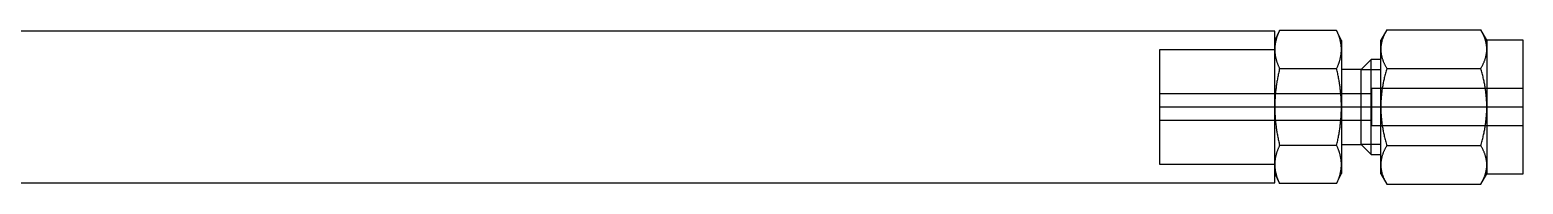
# Model space of a CAD drawing. Header units: inches. Extents: x 1.55 to 11.41, y 2.31 to 3.1.
# Drawn here: x 6.485 to 11.415, y 2.45 to 2.958 of the extents above; entities that cross this region are included whole.
import ezdxf

# ---------------------------------------------------------------- set-up
doc = ezdxf.new("R2010")
doc.units = ezdxf.units.IN
doc.header["$MEASUREMENT"] = 0
doc.linetypes.add('CENTER2', pattern=[28.575, 19.05, -3.175, 3.175, -3.175])
doc.linetypes.add('HIDDEN2', pattern=[4.7625, 3.175, -1.5875])
for name, color, linetype in [('TRDETAIL2', 7, 'Continuous'), ('TRDETAIL3', 7, 'Continuous'), ('TRMODEL1', 7, 'Continuous'), ('TRMODEL3', 7, 'Continuous')]:
    doc.layers.add(name, color=color, linetype=linetype)

# ---------------------------------------------------------------- blocks, each defined once
blk = doc.blocks.new('SS-200-1-2W')
at = {"layer": 'TRDETAIL2', "color": 6, "linetype": 'HIDDEN2'}
for p, q in [((-1.2, 0.0625), (-0.7, 0.0625)), ((-0.7, 0.0625), (-0.7, -0.0625)), ((-0.7, 0.045), (0, 0.045)), ((0, -0.045), (-0.7, -0.045)), ((-0.7, -0.0625), (-1.2, -0.0625))]:
    blk.add_line(p, q, dxfattribs=at)
at = {"layer": 'TRDETAIL3', "color": 4, "linetype": 'CENTER2'}
blk.add_line((-1.2, 0), (0, 0), dxfattribs=at)
at = {"layer": 'TRMODEL1', "color": 7, "linetype": 'Continuous'}
for p, q in [((-1.0604, 0.254), (-1.08, 0.22)), ((-1.0637, 0.2481), (-1.0647, 0.2461)), ((-1.0626, 0.25), (-1.0637, 0.2481)), ((-1.0615, 0.252), (-1.0626, 0.25)), ((-1.0604, 0.254), (-1.0615, 0.252)), ((-0.7496, 0.254), (-1.0604, 0.254)), ((-0.7485, 0.252), (-0.7496, 0.254)), ((-0.73, 0.22), (-0.7496, 0.254)), ((-0.7474, 0.25), (-0.7485, 0.252)), ((-0.7463, 0.2481), (-0.7474, 0.25)), ((-0.7453, 0.2461), (-0.7463, 0.2481)), ((-0.5842, 0.2526), (-0.6, 0.2188)), ((-0.5869, 0.2467), (-0.5877, 0.2447)), ((-0.586, 0.2486), (-0.5869, 0.2467)), ((-0.5851, 0.2506), (-0.586, 0.2486)), ((-0.5842, 0.2526), (-0.5851, 0.2506)), ((-0.5842, 0.2526), (-0.3958, 0.2526)), ((-0.3949, 0.2506), (-0.3958, 0.2526)), ((-0.38, 0.2188), (-0.3958, 0.2526)), ((-0.394, 0.2486), (-0.3949, 0.2506)), ((-0.3931, 0.2467), (-0.394, 0.2486)), ((-0.3923, 0.2447), (-0.3931, 0.2467)), ((-1.2, 0.22), (-1.2, -0.22)), ((-1.08, 0.22), (-1.2, 0.22)), ((-1.08, 0.1905), (-1.08, 0.22)), ((-1.0797, 0.1975), (-1.0799, 0.1958)), ((-1.0796, 0.1992), (-1.0797, 0.1975)), ((-1.0794, 0.201), (-1.0796, 0.1992)), ((-1.0792, 0.2027), (-1.0794, 0.201)), ((-1.079, 0.2044), (-1.0792, 0.2027)), ((-1.0787, 0.2062), (-1.079, 0.2044)), ((-1.0784, 0.2079), (-1.0787, 0.2062)), ((-1.0781, 0.2097), (-1.0784, 0.2079)), ((-1.0777, 0.2114), (-1.0781, 0.2097)), ((-1.0773, 0.2132), (-1.0777, 0.2114)), ((-1.0769, 0.2149), (-1.0773, 0.2132)), ((-1.0765, 0.2167), (-1.0769, 0.2149)), ((-1.076, 0.2185), (-1.0765, 0.2167)), ((-1.0755, 0.2202), (-1.076, 0.2185)), ((-1.0749, 0.222), (-1.0755, 0.2202)), ((-1.0743, 0.2238), (-1.0749, 0.222)), ((-1.0737, 0.2256), (-1.0743, 0.2238)), ((-1.0731, 0.2274), (-1.0737, 0.2256)), ((-1.0724, 0.2292), (-1.0731, 0.2274)), ((-1.0717, 0.231), (-1.0724, 0.2292)), ((-1.0709, 0.2329), (-1.0717, 0.231)), ((-1.0701, 0.2347), (-1.0709, 0.2329)), ((-1.0693, 0.2366), (-1.0701, 0.2347)), ((-1.0685, 0.2385), (-1.0693, 0.2366)), ((-1.0676, 0.2404), (-1.0685, 0.2385)), ((-1.0667, 0.2423), (-1.0676, 0.2404)), ((-1.0657, 0.2442), (-1.0667, 0.2423)), ((-1.0647, 0.2461), (-1.0657, 0.2442)), ((-0.7443, 0.2442), (-0.7453, 0.2461)), ((-0.7433, 0.2423), (-0.7443, 0.2442)), ((-0.7424, 0.2404), (-0.7433, 0.2423)), ((-0.7415, 0.2385), (-0.7424, 0.2404)), ((-0.7407, 0.2366), (-0.7415, 0.2385)), ((-0.7399, 0.2347), (-0.7407, 0.2366)), ((-0.7391, 0.2329), (-0.7399, 0.2347)), ((-0.7383, 0.231), (-0.7391, 0.2329)), ((-0.7376, 0.2292), (-0.7383, 0.231)), ((-0.7369, 0.2274), (-0.7376, 0.2292)), ((-0.7363, 0.2256), (-0.7369, 0.2274)), ((-0.7357, 0.2238), (-0.7363, 0.2256)), ((-0.7351, 0.222), (-0.7357, 0.2238)), ((-0.7345, 0.2202), (-0.7351, 0.222)), ((-0.734, 0.2185), (-0.7345, 0.2202)), ((-0.7335, 0.2167), (-0.734, 0.2185)), ((-0.7331, 0.2149), (-0.7335, 0.2167)), ((-0.7327, 0.2132), (-0.7331, 0.2149)), ((-0.7323, 0.2114), (-0.7327, 0.2132)), ((-0.7319, 0.2097), (-0.7323, 0.2114)), ((-0.7316, 0.2079), (-0.7319, 0.2097)), ((-0.7313, 0.2062), (-0.7316, 0.2079)), ((-0.731, 0.2044), (-0.7313, 0.2062)), ((-0.7308, 0.2027), (-0.731, 0.2044)), ((-0.7306, 0.201), (-0.7308, 0.2027)), ((-0.7304, 0.1992), (-0.7306, 0.201)), ((-0.7303, 0.1975), (-0.7304, 0.1992)), ((-0.7301, 0.1958), (-0.7303, 0.1975)), ((-0.73, 0.22), (-0.73, 0.1905)), ((-0.6, 0.1894), (-0.6, 0.2188)), ((-0.5997, 0.1981), (-0.5998, 0.1964)), ((-0.5995, 0.1998), (-0.5997, 0.1981)), ((-0.5994, 0.2016), (-0.5995, 0.1998)), ((-0.5992, 0.2033), (-0.5994, 0.2016)), ((-0.599, 0.205), (-0.5992, 0.2033)), ((-0.5987, 0.2067), (-0.599, 0.205)), ((-0.5985, 0.2085), (-0.5987, 0.2067)), ((-0.5982, 0.2102), (-0.5985, 0.2085)), ((-0.5979, 0.212), (-0.5982, 0.2102)), ((-0.5975, 0.2137), (-0.5979, 0.212)), ((-0.5972, 0.2155), (-0.5975, 0.2137)), ((-0.5968, 0.2172), (-0.5972, 0.2155)), ((-0.5963, 0.219), (-0.5968, 0.2172)), ((-0.5959, 0.2207), (-0.5963, 0.219)), ((-0.5954, 0.2225), (-0.5959, 0.2207)), ((-0.5949, 0.2243), (-0.5954, 0.2225)), ((-0.5944, 0.2261), (-0.5949, 0.2243)), ((-0.5939, 0.2279), (-0.5944, 0.2261)), ((-0.5933, 0.2297), (-0.5939, 0.2279)), ((-0.5927, 0.2316), (-0.5933, 0.2297)), ((-0.5921, 0.2334), (-0.5927, 0.2316)), ((-0.5914, 0.2352), (-0.5921, 0.2334)), ((-0.5907, 0.2371), (-0.5914, 0.2352)), ((-0.59, 0.239), (-0.5907, 0.2371)), ((-0.5893, 0.2409), (-0.59, 0.239)), ((-0.5885, 0.2428), (-0.5893, 0.2409)), ((-0.5877, 0.2447), (-0.5885, 0.2428)), ((-0.3915, 0.2428), (-0.3923, 0.2447)), ((-0.3907, 0.2409), (-0.3915, 0.2428)), ((-0.39, 0.239), (-0.3907, 0.2409)), ((-0.3893, 0.2371), (-0.39, 0.239)), ((-0.3886, 0.2352), (-0.3893, 0.2371)), ((-0.3879, 0.2334), (-0.3886, 0.2352)), ((-0.3873, 0.2316), (-0.3879, 0.2334)), ((-0.3867, 0.2297), (-0.3873, 0.2316)), ((-0.3861, 0.2279), (-0.3867, 0.2297)), ((-0.3856, 0.2261), (-0.3861, 0.2279)), ((-0.3851, 0.2243), (-0.3856, 0.2261)), ((-0.3846, 0.2225), (-0.3851, 0.2243)), ((-0.3841, 0.2207), (-0.3846, 0.2225)), ((-0.3837, 0.219), (-0.3841, 0.2207)), ((-0.3832, 0.2172), (-0.3837, 0.219)), ((-0.3828, 0.2155), (-0.3832, 0.2172)), ((-0.3825, 0.2137), (-0.3828, 0.2155)), ((-0.3821, 0.212), (-0.3825, 0.2137)), ((-0.3818, 0.2102), (-0.3821, 0.212)), ((-0.3815, 0.2085), (-0.3818, 0.2102)), ((-0.3813, 0.2067), (-0.3815, 0.2085)), ((-0.381, 0.205), (-0.3813, 0.2067)), ((-0.3808, 0.2033), (-0.381, 0.205)), ((-0.3806, 0.2016), (-0.3808, 0.2033)), ((-0.3805, 0.1998), (-0.3806, 0.2016)), ((-0.3803, 0.1981), (-0.3805, 0.1998)), ((-0.3802, 0.1964), (-0.3803, 0.1981)), ((-0.38, 0.2188), (-0.38, 0.1894)), ((-1.0799, 0.194), (-1.08, 0.1923)), ((-1.08, 0.1923), (-1.08, 0.1905)), ((-1.08, 0.1905), (-1.08, 0.1888)), ((-1.08, 0), (-1.08, 0.1905)), ((-1.08, 0.1888), (-1.0799, 0.187)), ((-1.0799, 0.1958), (-1.0799, 0.194)), ((-1.0799, 0.187), (-1.0799, 0.1853)), ((-1.0799, 0.1853), (-1.0797, 0.1836)), ((-1.0797, 0.1836), (-1.0796, 0.1818)), ((-1.0796, 0.1818), (-1.0794, 0.1801)), ((-1.0794, 0.1801), (-1.0792, 0.1783)), ((-1.0792, 0.1783), (-1.079, 0.1766)), ((-1.079, 0.1766), (-1.0787, 0.1749)), ((-1.0787, 0.1749), (-1.0784, 0.1731)), ((-1.0784, 0.1731), (-1.0781, 0.1714)), ((-1.0781, 0.1714), (-1.0777, 0.1696)), ((-1.0777, 0.1696), (-1.0773, 0.1679)), ((-1.0773, 0.1679), (-1.0769, 0.1661)), ((-1.0769, 0.1661), (-1.0765, 0.1644)), ((-1.0765, 0.1644), (-1.076, 0.1626)), ((-1.076, 0.1626), (-1.0755, 0.1608)), ((-1.0755, 0.1608), (-1.0749, 0.159)), ((-1.0749, 0.159), (-1.0743, 0.1573)), ((-1.0743, 0.1573), (-1.0737, 0.1555)), ((-1.0737, 0.1555), (-1.0731, 0.1536)), ((-1.0731, 0.1536), (-1.0724, 0.1518)), ((-1.0724, 0.1518), (-1.0717, 0.15)), ((-1.0717, 0.15), (-1.0709, 0.1482)), ((-1.0709, 0.1482), (-1.0701, 0.1463)), ((-0.7399, 0.1463), (-0.7391, 0.1482)), ((-0.7391, 0.1482), (-0.7383, 0.15)), ((-0.7383, 0.15), (-0.7376, 0.1518)), ((-0.7376, 0.1518), (-0.7369, 0.1536)), ((-0.7369, 0.1536), (-0.7363, 0.1555)), ((-0.7363, 0.1555), (-0.7357, 0.1573)), ((-0.7357, 0.1573), (-0.7351, 0.159)), ((-0.7351, 0.159), (-0.7345, 0.1608)), ((-0.7345, 0.1608), (-0.734, 0.1626)), ((-0.734, 0.1626), (-0.7335, 0.1644)), ((-0.7335, 0.1644), (-0.7331, 0.1661)), ((-0.7331, 0.1661), (-0.7327, 0.1679)), ((-0.7327, 0.1679), (-0.7323, 0.1696)), ((-0.7323, 0.1696), (-0.7319, 0.1714)), ((-0.7319, 0.1714), (-0.7316, 0.1731)), ((-0.7316, 0.1731), (-0.7313, 0.1749)), ((-0.7313, 0.1749), (-0.731, 0.1766)), ((-0.731, 0.1766), (-0.7308, 0.1783)), ((-0.7308, 0.1783), (-0.7306, 0.1801)), ((-0.7306, 0.1801), (-0.7304, 0.1818)), ((-0.7304, 0.1818), (-0.7303, 0.1836)), ((-0.7303, 0.1836), (-0.7301, 0.1853)), ((-0.7301, 0.194), (-0.7301, 0.1958)), ((-0.73, 0.1923), (-0.7301, 0.194)), ((-0.7301, 0.187), (-0.73, 0.1888)), ((-0.7301, 0.1853), (-0.7301, 0.187)), ((-0.73, 0.1905), (-0.73, 0.1923)), ((-0.73, 0.1888), (-0.73, 0.1905)), ((-0.73, 0.1905), (-0.73, 0)), ((-0.6981, 0.1562), (-0.73, 0.1562)), ((-0.665, 0.1232), (-0.6981, 0.1562)), ((-0.6981, 0.1562), (-0.6981, -0.1563)), ((-0.5999, 0.1929), (-0.6, 0.1912)), ((-0.6, 0.1912), (-0.6, 0.1894)), ((-0.6, 0.1894), (-0.6, 0.1877)), ((-0.6, 0), (-0.6, 0.1894)), ((-0.6, 0.1877), (-0.5999, 0.186)), ((-0.5998, 0.1964), (-0.5999, 0.1946)), ((-0.5999, 0.1946), (-0.5999, 0.1929)), ((-0.5999, 0.186), (-0.5999, 0.1842)), ((-0.5999, 0.1842), (-0.5998, 0.1825)), ((-0.5998, 0.1825), (-0.5997, 0.1808)), ((-0.5997, 0.1808), (-0.5995, 0.1791)), ((-0.5995, 0.1791), (-0.5994, 0.1773)), ((-0.5994, 0.1773), (-0.5992, 0.1756)), ((-0.5992, 0.1756), (-0.599, 0.1739)), ((-0.599, 0.1739), (-0.5987, 0.1721)), ((-0.5987, 0.1721), (-0.5985, 0.1704)), ((-0.5985, 0.1704), (-0.5982, 0.1687)), ((-0.5982, 0.1687), (-0.5979, 0.1669)), ((-0.5979, 0.1669), (-0.5975, 0.1652)), ((-0.5975, 0.1652), (-0.5972, 0.1634)), ((-0.5972, 0.1634), (-0.5968, 0.1617)), ((-0.5968, 0.1617), (-0.5963, 0.1599)), ((-0.5963, 0.1599), (-0.5959, 0.1581)), ((-0.5959, 0.1581), (-0.5954, 0.1564)), ((-0.5954, 0.1564), (-0.5949, 0.1546)), ((-0.5949, 0.1546), (-0.5944, 0.1528)), ((-0.5944, 0.1528), (-0.5939, 0.151)), ((-0.5939, 0.151), (-0.5933, 0.1492)), ((-0.5933, 0.1492), (-0.5927, 0.1473)), ((-0.3873, 0.1473), (-0.3867, 0.1492)), ((-0.3867, 0.1492), (-0.3861, 0.151)), ((-0.3861, 0.151), (-0.3856, 0.1528)), ((-0.3856, 0.1528), (-0.3851, 0.1546)), ((-0.3851, 0.1546), (-0.3846, 0.1564)), ((-0.3846, 0.1564), (-0.3841, 0.1581)), ((-0.3841, 0.1581), (-0.3837, 0.1599)), ((-0.3837, 0.1599), (-0.3832, 0.1617)), ((-0.3832, 0.1617), (-0.3828, 0.1634)), ((-0.3828, 0.1634), (-0.3825, 0.1652)), ((-0.3825, 0.1652), (-0.3821, 0.1669)), ((-0.3821, 0.1669), (-0.3818, 0.1687)), ((-0.3818, 0.1687), (-0.3815, 0.1704)), ((-0.3815, 0.1704), (-0.3813, 0.1721)), ((-0.3813, 0.1721), (-0.381, 0.1739)), ((-0.381, 0.1739), (-0.3808, 0.1756)), ((-0.3808, 0.1756), (-0.3806, 0.1773)), ((-0.3806, 0.1773), (-0.3805, 0.1791)), ((-0.3805, 0.1791), (-0.3803, 0.1808)), ((-0.3803, 0.1808), (-0.3802, 0.1825)), ((-0.3801, 0.1946), (-0.3802, 0.1964)), ((-0.3802, 0.1825), (-0.3801, 0.1842)), ((-0.3801, 0.1929), (-0.3801, 0.1946)), ((-0.38, 0.1912), (-0.3801, 0.1929)), ((-0.3801, 0.186), (-0.38, 0.1877)), ((-0.3801, 0.1842), (-0.3801, 0.186)), ((-0.38, 0.1894), (-0.38, 0.1912)), ((-0.38, 0.1894), (-0.38, 0)), ((-0.38, 0.1877), (-0.38, 0.1894)), ((0, 0.188), (-0.38, 0.188)), ((0, -0.188), (0, 0.188)), ((-1.0701, 0.1463), (-1.0693, 0.1445)), ((-1.0693, 0.1445), (-1.0685, 0.1426)), ((-1.0685, 0.1426), (-1.0676, 0.1407)), ((-1.0676, 0.0997), (-1.0685, 0.0959)), ((-1.0676, 0.1407), (-1.0667, 0.1388)), ((-1.0667, 0.1035), (-1.0676, 0.0997)), ((-1.0667, 0.1388), (-1.0657, 0.1369)), ((-1.0657, 0.1073), (-1.0667, 0.1035)), ((-1.0657, 0.1369), (-1.0647, 0.1349)), ((-1.0647, 0.1112), (-1.0657, 0.1073)), ((-1.0647, 0.1349), (-1.0637, 0.133)), ((-1.0637, 0.1151), (-1.0647, 0.1112)), ((-1.0637, 0.133), (-1.0626, 0.131)), ((-1.0626, 0.119), (-1.0637, 0.1151)), ((-1.0626, 0.131), (-1.0615, 0.129)), ((-1.0615, 0.123), (-1.0626, 0.119)), ((-1.0615, 0.129), (-1.0604, 0.127)), ((-1.0604, 0.127), (-1.0615, 0.123)), ((-0.7496, 0.127), (-1.0604, 0.127)), ((-0.7496, 0.127), (-0.7485, 0.129)), ((-0.7485, 0.123), (-0.7496, 0.127)), ((-0.7485, 0.129), (-0.7474, 0.131)), ((-0.7474, 0.119), (-0.7485, 0.123)), ((-0.7474, 0.131), (-0.7463, 0.133)), ((-0.7463, 0.1151), (-0.7474, 0.119)), ((-0.7463, 0.133), (-0.7453, 0.1349)), ((-0.7453, 0.1112), (-0.7463, 0.1151)), ((-0.7453, 0.1349), (-0.7443, 0.1369)), ((-0.7443, 0.1073), (-0.7453, 0.1112)), ((-0.7443, 0.1369), (-0.7433, 0.1388)), ((-0.7433, 0.1035), (-0.7443, 0.1073)), ((-0.7433, 0.1388), (-0.7424, 0.1407)), ((-0.7424, 0.0997), (-0.7433, 0.1035)), ((-0.7424, 0.1407), (-0.7415, 0.1426)), ((-0.7415, 0.0959), (-0.7424, 0.0997)), ((-0.7415, 0.1426), (-0.7407, 0.1445)), ((-0.7407, 0.1445), (-0.7399, 0.1463)), ((-0.665, 0.1232), (-0.665, -0.1232)), ((-0.6, 0.1232), (-0.665, 0.1232)), ((-0.5927, 0.1473), (-0.5921, 0.1455)), ((-0.5921, 0.1455), (-0.5914, 0.1436)), ((-0.5914, 0.1436), (-0.5907, 0.1418)), ((-0.5907, 0.1418), (-0.59, 0.1399)), ((-0.59, 0.0991), (-0.5907, 0.0953)), ((-0.59, 0.1399), (-0.5893, 0.138)), ((-0.5893, 0.1029), (-0.59, 0.0991)), ((-0.5893, 0.138), (-0.5885, 0.1361)), ((-0.5885, 0.1067), (-0.5893, 0.1029)), ((-0.5885, 0.1361), (-0.5877, 0.1342)), ((-0.5877, 0.1105), (-0.5885, 0.1067)), ((-0.5877, 0.1342), (-0.5869, 0.1322)), ((-0.5869, 0.1144), (-0.5877, 0.1105)), ((-0.5869, 0.1322), (-0.586, 0.1303)), ((-0.586, 0.1183), (-0.5869, 0.1144)), ((-0.586, 0.1303), (-0.5851, 0.1283)), ((-0.5851, 0.1223), (-0.586, 0.1183)), ((-0.5851, 0.1283), (-0.5842, 0.1263)), ((-0.5842, 0.1263), (-0.5851, 0.1223)), ((-0.5842, 0.1263), (-0.3958, 0.1263)), ((-0.3958, 0.1263), (-0.3949, 0.1283)), ((-0.3949, 0.1223), (-0.3958, 0.1263)), ((-0.3949, 0.1283), (-0.394, 0.1303)), ((-0.394, 0.1183), (-0.3949, 0.1223)), ((-0.394, 0.1303), (-0.3931, 0.1322)), ((-0.3931, 0.1144), (-0.394, 0.1183)), ((-0.3931, 0.1322), (-0.3923, 0.1342)), ((-0.3923, 0.1105), (-0.3931, 0.1144)), ((-0.3923, 0.1342), (-0.3915, 0.1361)), ((-0.3915, 0.1067), (-0.3923, 0.1105)), ((-0.3915, 0.1361), (-0.3907, 0.138)), ((-0.3907, 0.1029), (-0.3915, 0.1067)), ((-0.3907, 0.138), (-0.39, 0.1399)), ((-0.39, 0.0991), (-0.3907, 0.1029)), ((-0.39, 0.1399), (-0.3893, 0.1418)), ((-0.3893, 0.0953), (-0.39, 0.0991)), ((-0.3893, 0.1418), (-0.3886, 0.1436)), ((-0.3886, 0.1436), (-0.3879, 0.1455)), ((-0.3879, 0.1455), (-0.3873, 0.1473)), ((-1.0765, 0.0523), (-1.0769, 0.0488)), ((-1.076, 0.0559), (-1.0765, 0.0523)), ((-1.0755, 0.0594), (-1.076, 0.0559)), ((-1.0749, 0.063), (-1.0755, 0.0594)), ((-1.0743, 0.0665), (-1.0749, 0.063)), ((-1.0737, 0.0701), (-1.0743, 0.0665)), ((-1.0731, 0.0738), (-1.0737, 0.0701)), ((-1.0724, 0.0774), (-1.0731, 0.0738)), ((-1.0717, 0.081), (-1.0724, 0.0774)), ((-1.0709, 0.0847), (-1.0717, 0.081)), ((-1.0701, 0.0884), (-1.0709, 0.0847)), ((-1.0693, 0.0921), (-1.0701, 0.0884)), ((-1.0685, 0.0959), (-1.0693, 0.0921)), ((-0.7407, 0.0921), (-0.7415, 0.0959)), ((-0.7399, 0.0884), (-0.7407, 0.0921)), ((-0.7391, 0.0847), (-0.7399, 0.0884)), ((-0.7383, 0.081), (-0.7391, 0.0847)), ((-0.7376, 0.0774), (-0.7383, 0.081)), ((-0.7369, 0.0738), (-0.7376, 0.0774)), ((-0.7363, 0.0701), (-0.7369, 0.0738)), ((-0.7357, 0.0665), (-0.7363, 0.0701)), ((-0.7351, 0.063), (-0.7357, 0.0665)), ((-0.7345, 0.0594), (-0.7351, 0.063)), ((-0.734, 0.0559), (-0.7345, 0.0594)), ((-0.7335, 0.0523), (-0.734, 0.0559)), ((-0.7331, 0.0488), (-0.7335, 0.0523)), ((-0.5972, 0.052), (-0.5975, 0.0485)), ((-0.5968, 0.0555), (-0.5972, 0.052)), ((-0.5963, 0.0591), (-0.5968, 0.0555)), ((-0.5959, 0.0626), (-0.5963, 0.0591)), ((-0.5954, 0.0662), (-0.5959, 0.0626)), ((-0.5949, 0.0697), (-0.5954, 0.0662)), ((-0.5944, 0.0733), (-0.5949, 0.0697)), ((-0.5939, 0.0769), (-0.5944, 0.0733)), ((-0.5933, 0.0806), (-0.5939, 0.0769)), ((-0.5927, 0.0842), (-0.5933, 0.0806)), ((-0.5921, 0.0879), (-0.5927, 0.0842)), ((-0.5914, 0.0916), (-0.5921, 0.0879)), ((-0.5907, 0.0953), (-0.5914, 0.0916)), ((-0.3886, 0.0916), (-0.3893, 0.0953)), ((-0.3879, 0.0879), (-0.3886, 0.0916)), ((-0.3873, 0.0842), (-0.3879, 0.0879)), ((-0.3867, 0.0806), (-0.3873, 0.0842)), ((-0.3861, 0.0769), (-0.3867, 0.0806)), ((-0.3856, 0.0733), (-0.3861, 0.0769)), ((-0.3851, 0.0697), (-0.3856, 0.0733)), ((-0.3846, 0.0662), (-0.3851, 0.0697)), ((-0.3841, 0.0626), (-0.3846, 0.0662)), ((-0.3837, 0.0591), (-0.3841, 0.0626)), ((-0.3832, 0.0555), (-0.3837, 0.0591)), ((-0.3828, 0.052), (-0.3832, 0.0555)), ((-0.3825, 0.0485), (-0.3828, 0.052)), ((-1.0799, 0.007), (-1.08, 0.0035)), ((-1.08, 0.0035), (-1.08, 0)), ((-1.08, 0), (-1.08, -0.0035)), ((-1.0797, 0.0139), (-1.0799, 0.0105)), ((-1.0799, 0.0105), (-1.0799, 0.007)), ((-1.0796, 0.0174), (-1.0797, 0.0139)), ((-1.0794, 0.0209), (-1.0796, 0.0174)), ((-1.0792, 0.0244), (-1.0794, 0.0209)), ((-1.079, 0.0278), (-1.0792, 0.0244)), ((-1.0787, 0.0313), (-1.079, 0.0278)), ((-1.0784, 0.0348), (-1.0787, 0.0313)), ((-1.0781, 0.0383), (-1.0784, 0.0348)), ((-1.0777, 0.0418), (-1.0781, 0.0383)), ((-1.0773, 0.0453), (-1.0777, 0.0418)), ((-1.0769, 0.0488), (-1.0773, 0.0453)), ((-0.7327, 0.0453), (-0.7331, 0.0488)), ((-0.7323, 0.0418), (-0.7327, 0.0453)), ((-0.7319, 0.0383), (-0.7323, 0.0418)), ((-0.7316, 0.0348), (-0.7319, 0.0383)), ((-0.7313, 0.0313), (-0.7316, 0.0348)), ((-0.731, 0.0278), (-0.7313, 0.0313)), ((-0.7308, 0.0244), (-0.731, 0.0278)), ((-0.7306, 0.0209), (-0.7308, 0.0244)), ((-0.7304, 0.0174), (-0.7306, 0.0209)), ((-0.7303, 0.0139), (-0.7304, 0.0174)), ((-0.7301, 0.0105), (-0.7303, 0.0139)), ((-0.7301, 0.007), (-0.7301, 0.0105)), ((-0.73, 0.0035), (-0.7301, 0.007)), ((-0.73, 0), (-0.73, 0.0035)), ((-0.73, 0), (-0.73, -0.1905)), ((-0.5999, 0.0069), (-0.6, 0.0035)), ((-0.6, 0.0035), (-0.6, 0)), ((-0.6, 0), (-0.6, -0.0035)), ((-0.6, -0.1894), (-0.6, 0)), ((-0.5998, 0.0139), (-0.5999, 0.0104)), ((-0.5999, 0.0104), (-0.5999, 0.0069)), ((-0.5997, 0.0173), (-0.5998, 0.0139)), ((-0.5995, 0.0208), (-0.5997, 0.0173)), ((-0.5994, 0.0242), (-0.5995, 0.0208)), ((-0.5992, 0.0277), (-0.5994, 0.0242)), ((-0.599, 0.0311), (-0.5992, 0.0277)), ((-0.5987, 0.0346), (-0.599, 0.0311)), ((-0.5985, 0.0381), (-0.5987, 0.0346)), ((-0.5982, 0.0416), (-0.5985, 0.0381)), ((-0.5979, 0.045), (-0.5982, 0.0416)), ((-0.5975, 0.0485), (-0.5979, 0.045)), ((-0.3821, 0.045), (-0.3825, 0.0485)), ((-0.3818, 0.0416), (-0.3821, 0.045)), ((-0.3815, 0.0381), (-0.3818, 0.0416)), ((-0.3813, 0.0346), (-0.3815, 0.0381)), ((-0.381, 0.0311), (-0.3813, 0.0346)), ((-0.3808, 0.0277), (-0.381, 0.0311)), ((-0.3806, 0.0242), (-0.3808, 0.0277)), ((-0.3805, 0.0208), (-0.3806, 0.0242)), ((-0.3803, 0.0173), (-0.3805, 0.0208)), ((-0.3802, 0.0139), (-0.3803, 0.0173)), ((-0.3801, 0.0104), (-0.3802, 0.0139)), ((-0.3801, 0.0069), (-0.3801, 0.0104)), ((-0.38, 0.0035), (-0.3801, 0.0069)), ((-0.38, 0), (-0.38, 0.0035)), ((-0.38, 0), (-0.38, -0.1894)), ((-0.38, -0.0035), (-0.38, 0)), ((-1.08, -0.1905), (-1.08, 0)), ((-1.08, -0.0035), (-1.0799, -0.007)), ((-1.0799, -0.007), (-1.0799, -0.0105)), ((-1.0799, -0.0105), (-1.0797, -0.0139)), ((-1.0797, -0.0139), (-1.0796, -0.0174)), ((-1.0796, -0.0174), (-1.0794, -0.0209)), ((-1.0794, -0.0209), (-1.0792, -0.0244)), ((-1.0792, -0.0244), (-1.079, -0.0278)), ((-1.079, -0.0278), (-1.0787, -0.0313)), ((-1.0787, -0.0313), (-1.0784, -0.0348)), ((-1.0784, -0.0348), (-1.0781, -0.0383)), ((-1.0781, -0.0383), (-1.0777, -0.0418)), ((-1.0777, -0.0418), (-1.0773, -0.0453)), ((-1.0773, -0.0453), (-1.0769, -0.0488)), ((-1.0769, -0.0488), (-1.0765, -0.0523)), ((-0.7335, -0.0523), (-0.7331, -0.0488)), ((-0.7331, -0.0488), (-0.7327, -0.0453)), ((-0.7327, -0.0453), (-0.7323, -0.0418)), ((-0.7323, -0.0418), (-0.7319, -0.0383)), ((-0.7319, -0.0383), (-0.7316, -0.0348)), ((-0.7316, -0.0348), (-0.7313, -0.0313)), ((-0.7313, -0.0313), (-0.731, -0.0278)), ((-0.731, -0.0278), (-0.7308, -0.0244)), ((-0.7308, -0.0244), (-0.7306, -0.0209)), ((-0.7306, -0.0209), (-0.7304, -0.0174)), ((-0.7304, -0.0174), (-0.7303, -0.0139)), ((-0.7303, -0.0139), (-0.7301, -0.0105)), ((-0.7301, -0.007), (-0.73, -0.0035)), ((-0.7301, -0.0105), (-0.7301, -0.007)), ((-0.73, -0.0035), (-0.73, 0)), ((-0.6, -0.0035), (-0.5999, -0.0069)), ((-0.5999, -0.0069), (-0.5999, -0.0104)), ((-0.5999, -0.0104), (-0.5998, -0.0139)), ((-0.5998, -0.0139), (-0.5997, -0.0173)), ((-0.5997, -0.0173), (-0.5995, -0.0208)), ((-0.5995, -0.0208), (-0.5994, -0.0242)), ((-0.5994, -0.0242), (-0.5992, -0.0277)), ((-0.5992, -0.0277), (-0.599, -0.0311)), ((-0.599, -0.0311), (-0.5987, -0.0346)), ((-0.5987, -0.0346), (-0.5985, -0.0381)), ((-0.5985, -0.0381), (-0.5982, -0.0416)), ((-0.5982, -0.0416), (-0.5979, -0.045)), ((-0.5979, -0.045), (-0.5975, -0.0485)), ((-0.5975, -0.0485), (-0.5972, -0.052)), ((-0.3828, -0.052), (-0.3825, -0.0485)), ((-0.3825, -0.0485), (-0.3821, -0.045)), ((-0.3821, -0.045), (-0.3818, -0.0416)), ((-0.3818, -0.0416), (-0.3815, -0.0381)), ((-0.3815, -0.0381), (-0.3813, -0.0346)), ((-0.3813, -0.0346), (-0.381, -0.0311)), ((-0.381, -0.0311), (-0.3808, -0.0277)), ((-0.3808, -0.0277), (-0.3806, -0.0242)), ((-0.3806, -0.0242), (-0.3805, -0.0208)), ((-0.3805, -0.0208), (-0.3803, -0.0173)), ((-0.3803, -0.0173), (-0.3802, -0.0139)), ((-0.3802, -0.0139), (-0.3801, -0.0104)), ((-0.3801, -0.0069), (-0.38, -0.0035)), ((-0.3801, -0.0104), (-0.3801, -0.0069)), ((-1.0765, -0.0523), (-1.076, -0.0559)), ((-1.076, -0.0559), (-1.0755, -0.0594)), ((-1.0755, -0.0594), (-1.0749, -0.063)), ((-1.0749, -0.063), (-1.0743, -0.0665)), ((-1.0743, -0.0665), (-1.0737, -0.0701)), ((-1.0737, -0.0701), (-1.0731, -0.0738)), ((-1.0731, -0.0738), (-1.0724, -0.0774)), ((-1.0724, -0.0774), (-1.0717, -0.081)), ((-1.0717, -0.081), (-1.0709, -0.0847)), ((-1.0709, -0.0847), (-1.0701, -0.0884)), ((-1.0701, -0.0884), (-1.0693, -0.0921)), ((-1.0693, -0.0921), (-1.0685, -0.0959)), ((-1.0685, -0.0959), (-1.0676, -0.0997)), ((-0.7424, -0.0997), (-0.7415, -0.0959)), ((-0.7415, -0.0959), (-0.7407, -0.0921)), ((-0.7407, -0.0921), (-0.7399, -0.0884)), ((-0.7399, -0.0884), (-0.7391, -0.0847)), ((-0.7391, -0.0847), (-0.7383, -0.081)), ((-0.7383, -0.081), (-0.7376, -0.0774)), ((-0.7376, -0.0774), (-0.7369, -0.0738)), ((-0.7369, -0.0738), (-0.7363, -0.0701)), ((-0.7363, -0.0701), (-0.7357, -0.0665)), ((-0.7357, -0.0665), (-0.7351, -0.063)), ((-0.7351, -0.063), (-0.7345, -0.0594)), ((-0.7345, -0.0594), (-0.734, -0.0559)), ((-0.734, -0.0559), (-0.7335, -0.0523)), ((-0.5972, -0.052), (-0.5968, -0.0555)), ((-0.5968, -0.0555), (-0.5963, -0.0591)), ((-0.5963, -0.0591), (-0.5959, -0.0626)), ((-0.5959, -0.0626), (-0.5954, -0.0662)), ((-0.5954, -0.0662), (-0.5949, -0.0697)), ((-0.5949, -0.0697), (-0.5944, -0.0733)), ((-0.5944, -0.0733), (-0.5939, -0.0769)), ((-0.5939, -0.0769), (-0.5933, -0.0806)), ((-0.5933, -0.0806), (-0.5927, -0.0842)), ((-0.5927, -0.0842), (-0.5921, -0.0879)), ((-0.5921, -0.0879), (-0.5914, -0.0916)), ((-0.5914, -0.0916), (-0.5907, -0.0953)), ((-0.5907, -0.0953), (-0.59, -0.0991)), ((-0.39, -0.0991), (-0.3893, -0.0953)), ((-0.3893, -0.0953), (-0.3886, -0.0916)), ((-0.3886, -0.0916), (-0.3879, -0.0879)), ((-0.3879, -0.0879), (-0.3873, -0.0842)), ((-0.3873, -0.0842), (-0.3867, -0.0806)), ((-0.3867, -0.0806), (-0.3861, -0.0769)), ((-0.3861, -0.0769), (-0.3856, -0.0733)), ((-0.3856, -0.0733), (-0.3851, -0.0697)), ((-0.3851, -0.0697), (-0.3846, -0.0662)), ((-0.3846, -0.0662), (-0.3841, -0.0626)), ((-0.3841, -0.0626), (-0.3837, -0.0591)), ((-0.3837, -0.0591), (-0.3832, -0.0555)), ((-0.3832, -0.0555), (-0.3828, -0.052)), ((-1.0701, -0.1463), (-1.0709, -0.1482)), ((-1.0693, -0.1445), (-1.0701, -0.1463)), ((-1.0685, -0.1426), (-1.0693, -0.1445)), ((-1.0676, -0.1407), (-1.0685, -0.1426)), ((-1.0676, -0.0997), (-1.0667, -0.1035)), ((-1.0667, -0.1388), (-1.0676, -0.1407)), ((-1.0667, -0.1035), (-1.0657, -0.1073)), ((-1.0657, -0.1369), (-1.0667, -0.1388)), ((-1.0657, -0.1073), (-1.0647, -0.1112)), ((-1.0647, -0.1349), (-1.0657, -0.1369)), ((-1.0647, -0.1112), (-1.0637, -0.1151)), ((-1.0637, -0.133), (-1.0647, -0.1349)), ((-1.0637, -0.1151), (-1.0626, -0.119)), ((-1.0626, -0.131), (-1.0637, -0.133)), ((-1.0626, -0.119), (-1.0615, -0.123)), ((-1.0615, -0.129), (-1.0626, -0.131)), ((-1.0615, -0.123), (-1.0604, -0.127)), ((-1.0604, -0.127), (-1.0615, -0.129)), ((-0.7496, -0.127), (-1.0604, -0.127)), ((-0.7496, -0.127), (-0.7485, -0.123)), ((-0.7485, -0.129), (-0.7496, -0.127)), ((-0.7485, -0.123), (-0.7474, -0.119)), ((-0.7474, -0.131), (-0.7485, -0.129)), ((-0.7474, -0.119), (-0.7463, -0.1151)), ((-0.7463, -0.133), (-0.7474, -0.131)), ((-0.7463, -0.1151), (-0.7453, -0.1112)), ((-0.7453, -0.1349), (-0.7463, -0.133)), ((-0.7453, -0.1112), (-0.7443, -0.1073)), ((-0.7443, -0.1369), (-0.7453, -0.1349)), ((-0.7443, -0.1073), (-0.7433, -0.1035)), ((-0.7433, -0.1388), (-0.7443, -0.1369)), ((-0.7433, -0.1035), (-0.7424, -0.0997)), ((-0.7424, -0.1407), (-0.7433, -0.1388)), ((-0.7415, -0.1426), (-0.7424, -0.1407)), ((-0.7407, -0.1445), (-0.7415, -0.1426)), ((-0.7399, -0.1463), (-0.7407, -0.1445)), ((-0.7391, -0.1482), (-0.7399, -0.1463)), ((-0.6981, -0.1563), (-0.665, -0.1232)), ((-0.665, -0.1232), (-0.6, -0.1232)), ((-0.5927, -0.1473), (-0.5933, -0.1492)), ((-0.5921, -0.1455), (-0.5927, -0.1473)), ((-0.5914, -0.1436), (-0.5921, -0.1455)), ((-0.5907, -0.1418), (-0.5914, -0.1436)), ((-0.59, -0.1399), (-0.5907, -0.1418)), ((-0.59, -0.0991), (-0.5893, -0.1029)), ((-0.5893, -0.138), (-0.59, -0.1399)), ((-0.5893, -0.1029), (-0.5885, -0.1067)), ((-0.5885, -0.1361), (-0.5893, -0.138)), ((-0.5885, -0.1067), (-0.5877, -0.1105)), ((-0.5877, -0.1342), (-0.5885, -0.1361)), ((-0.5877, -0.1105), (-0.5869, -0.1144)), ((-0.5869, -0.1322), (-0.5877, -0.1342)), ((-0.5869, -0.1144), (-0.586, -0.1183)), ((-0.586, -0.1303), (-0.5869, -0.1322)), ((-0.586, -0.1183), (-0.5851, -0.1223)), ((-0.5851, -0.1283), (-0.586, -0.1303)), ((-0.5851, -0.1223), (-0.5842, -0.1263)), ((-0.5842, -0.1263), (-0.5851, -0.1283)), ((-0.5842, -0.1263), (-0.3958, -0.1263)), ((-0.3958, -0.1263), (-0.3949, -0.1223)), ((-0.3949, -0.1283), (-0.3958, -0.1263)), ((-0.3949, -0.1223), (-0.394, -0.1183)), ((-0.394, -0.1303), (-0.3949, -0.1283)), ((-0.394, -0.1183), (-0.3931, -0.1144)), ((-0.3931, -0.1322), (-0.394, -0.1303)), ((-0.3931, -0.1144), (-0.3923, -0.1105)), ((-0.3923, -0.1342), (-0.3931, -0.1322)), ((-0.3923, -0.1105), (-0.3915, -0.1067)), ((-0.3915, -0.1361), (-0.3923, -0.1342)), ((-0.3915, -0.1067), (-0.3907, -0.1029)), ((-0.3907, -0.138), (-0.3915, -0.1361)), ((-0.3907, -0.1029), (-0.39, -0.0991)), ((-0.39, -0.1399), (-0.3907, -0.138)), ((-0.3893, -0.1418), (-0.39, -0.1399)), ((-0.3886, -0.1436), (-0.3893, -0.1418)), ((-0.3879, -0.1455), (-0.3886, -0.1436)), ((-0.3873, -0.1473), (-0.3879, -0.1455)), ((-0.3867, -0.1492), (-0.3873, -0.1473)), ((-1.0799, -0.187), (-1.08, -0.1888)), ((-1.08, -0.1888), (-1.08, -0.1905)), ((-1.08, -0.1905), (-1.08, -0.1923)), ((-1.08, -0.22), (-1.08, -0.1905)), ((-1.08, -0.1923), (-1.0799, -0.194)), ((-1.0797, -0.1836), (-1.0799, -0.1853)), ((-1.0799, -0.1853), (-1.0799, -0.187)), ((-1.0799, -0.194), (-1.0799, -0.1958)), ((-1.0799, -0.1958), (-1.0797, -0.1975)), ((-1.0796, -0.1818), (-1.0797, -0.1836)), ((-1.0794, -0.1801), (-1.0796, -0.1818)), ((-1.0792, -0.1783), (-1.0794, -0.1801)), ((-1.079, -0.1766), (-1.0792, -0.1783)), ((-1.0787, -0.1749), (-1.079, -0.1766)), ((-1.0784, -0.1731), (-1.0787, -0.1749)), ((-1.0781, -0.1714), (-1.0784, -0.1731)), ((-1.0777, -0.1696), (-1.0781, -0.1714)), ((-1.0773, -0.1679), (-1.0777, -0.1696)), ((-1.0769, -0.1661), (-1.0773, -0.1679)), ((-1.0765, -0.1644), (-1.0769, -0.1661)), ((-1.076, -0.1626), (-1.0765, -0.1644)), ((-1.0755, -0.1608), (-1.076, -0.1626)), ((-1.0749, -0.159), (-1.0755, -0.1608)), ((-1.0743, -0.1573), (-1.0749, -0.159)), ((-1.0737, -0.1555), (-1.0743, -0.1573)), ((-1.0731, -0.1536), (-1.0737, -0.1555)), ((-1.0724, -0.1518), (-1.0731, -0.1536)), ((-1.0717, -0.15), (-1.0724, -0.1518)), ((-1.0709, -0.1482), (-1.0717, -0.15)), ((-0.7383, -0.15), (-0.7391, -0.1482)), ((-0.7376, -0.1518), (-0.7383, -0.15)), ((-0.7369, -0.1536), (-0.7376, -0.1518)), ((-0.7363, -0.1555), (-0.7369, -0.1536)), ((-0.7357, -0.1573), (-0.7363, -0.1555)), ((-0.7351, -0.159), (-0.7357, -0.1573)), ((-0.7345, -0.1608), (-0.7351, -0.159)), ((-0.734, -0.1626), (-0.7345, -0.1608)), ((-0.7335, -0.1644), (-0.734, -0.1626)), ((-0.7331, -0.1661), (-0.7335, -0.1644)), ((-0.7327, -0.1679), (-0.7331, -0.1661)), ((-0.7323, -0.1696), (-0.7327, -0.1679)), ((-0.7319, -0.1714), (-0.7323, -0.1696)), ((-0.7316, -0.1731), (-0.7319, -0.1714)), ((-0.7313, -0.1749), (-0.7316, -0.1731)), ((-0.731, -0.1766), (-0.7313, -0.1749)), ((-0.7308, -0.1783), (-0.731, -0.1766)), ((-0.7306, -0.1801), (-0.7308, -0.1783)), ((-0.7304, -0.1818), (-0.7306, -0.1801)), ((-0.7303, -0.1836), (-0.7304, -0.1818)), ((-0.7301, -0.1853), (-0.7303, -0.1836)), ((-0.7303, -0.1975), (-0.7301, -0.1958)), ((-0.7301, -0.187), (-0.7301, -0.1853)), ((-0.73, -0.1888), (-0.7301, -0.187)), ((-0.7301, -0.194), (-0.73, -0.1923)), ((-0.7301, -0.1958), (-0.7301, -0.194)), ((-0.73, -0.1563), (-0.6981, -0.1563)), ((-0.73, -0.1905), (-0.73, -0.1888)), ((-0.73, -0.1923), (-0.73, -0.1905)), ((-0.73, -0.1905), (-0.73, -0.22)), ((-0.5999, -0.186), (-0.6, -0.1877)), ((-0.6, -0.1877), (-0.6, -0.1894)), ((-0.6, -0.1894), (-0.6, -0.1912)), ((-0.6, -0.2188), (-0.6, -0.1894)), ((-0.6, -0.1912), (-0.5999, -0.1929)), ((-0.5998, -0.1825), (-0.5999, -0.1842)), ((-0.5999, -0.1842), (-0.5999, -0.186)), ((-0.5999, -0.1929), (-0.5999, -0.1946)), ((-0.5999, -0.1946), (-0.5998, -0.1964)), ((-0.5997, -0.1808), (-0.5998, -0.1825)), ((-0.5998, -0.1964), (-0.5997, -0.1981)), ((-0.5995, -0.1791), (-0.5997, -0.1808)), ((-0.5994, -0.1773), (-0.5995, -0.1791)), ((-0.5992, -0.1756), (-0.5994, -0.1773)), ((-0.599, -0.1739), (-0.5992, -0.1756)), ((-0.5987, -0.1721), (-0.599, -0.1739)), ((-0.5985, -0.1704), (-0.5987, -0.1721)), ((-0.5982, -0.1687), (-0.5985, -0.1704)), ((-0.5979, -0.1669), (-0.5982, -0.1687)), ((-0.5975, -0.1652), (-0.5979, -0.1669)), ((-0.5972, -0.1634), (-0.5975, -0.1652)), ((-0.5968, -0.1617), (-0.5972, -0.1634)), ((-0.5963, -0.1599), (-0.5968, -0.1617)), ((-0.5959, -0.1581), (-0.5963, -0.1599)), ((-0.5954, -0.1564), (-0.5959, -0.1581)), ((-0.5949, -0.1546), (-0.5954, -0.1564)), ((-0.5944, -0.1528), (-0.5949, -0.1546)), ((-0.5939, -0.151), (-0.5944, -0.1528)), ((-0.5933, -0.1492), (-0.5939, -0.151)), ((-0.3861, -0.151), (-0.3867, -0.1492)), ((-0.3856, -0.1528), (-0.3861, -0.151)), ((-0.3851, -0.1546), (-0.3856, -0.1528)), ((-0.3846, -0.1564), (-0.3851, -0.1546)), ((-0.3841, -0.1581), (-0.3846, -0.1564)), ((-0.3837, -0.1599), (-0.3841, -0.1581)), ((-0.3832, -0.1617), (-0.3837, -0.1599)), ((-0.3828, -0.1634), (-0.3832, -0.1617)), ((-0.3825, -0.1652), (-0.3828, -0.1634)), ((-0.3821, -0.1669), (-0.3825, -0.1652)), ((-0.3818, -0.1687), (-0.3821, -0.1669)), ((-0.3815, -0.1704), (-0.3818, -0.1687)), ((-0.3813, -0.1721), (-0.3815, -0.1704)), ((-0.381, -0.1739), (-0.3813, -0.1721)), ((-0.3808, -0.1756), (-0.381, -0.1739)), ((-0.3806, -0.1773), (-0.3808, -0.1756)), ((-0.3805, -0.1791), (-0.3806, -0.1773)), ((-0.3803, -0.1808), (-0.3805, -0.1791)), ((-0.3802, -0.1825), (-0.3803, -0.1808)), ((-0.3803, -0.1981), (-0.3802, -0.1964)), ((-0.3801, -0.1842), (-0.3802, -0.1825)), ((-0.3802, -0.1964), (-0.3801, -0.1946)), ((-0.3801, -0.186), (-0.3801, -0.1842)), ((-0.38, -0.1877), (-0.3801, -0.186)), ((-0.3801, -0.1929), (-0.38, -0.1912)), ((-0.3801, -0.1946), (-0.3801, -0.1929)), ((-0.38, -0.1894), (-0.38, -0.1877)), ((-0.38, -0.188), (0, -0.188)), ((-0.38, -0.1894), (-0.38, -0.2188)), ((-0.38, -0.1912), (-0.38, -0.1894)), ((-1.2, -0.22), (-1.08, -0.22)), ((-1.08, -0.22), (-1.0604, -0.254)), ((-1.0797, -0.1975), (-1.0796, -0.1992)), ((-1.0796, -0.1992), (-1.0794, -0.201)), ((-1.0794, -0.201), (-1.0792, -0.2027)), ((-1.0792, -0.2027), (-1.079, -0.2044)), ((-1.079, -0.2044), (-1.0787, -0.2062)), ((-1.0787, -0.2062), (-1.0784, -0.2079)), ((-1.0784, -0.2079), (-1.0781, -0.2097)), ((-1.0781, -0.2097), (-1.0777, -0.2114)), ((-1.0777, -0.2114), (-1.0773, -0.2132)), ((-1.0773, -0.2132), (-1.0769, -0.2149)), ((-1.0769, -0.2149), (-1.0765, -0.2167)), ((-1.0765, -0.2167), (-1.076, -0.2185)), ((-1.076, -0.2185), (-1.0755, -0.2202)), ((-1.0755, -0.2202), (-1.0749, -0.222)), ((-1.0749, -0.222), (-1.0743, -0.2238)), ((-1.0743, -0.2238), (-1.0737, -0.2256)), ((-1.0737, -0.2256), (-1.0731, -0.2274)), ((-1.0731, -0.2274), (-1.0724, -0.2292)), ((-1.0724, -0.2292), (-1.0717, -0.231)), ((-1.0717, -0.231), (-1.0709, -0.2329)), ((-1.0709, -0.2329), (-1.0701, -0.2347)), ((-1.0701, -0.2347), (-1.0693, -0.2366)), ((-1.0693, -0.2366), (-1.0685, -0.2385)), ((-1.0685, -0.2385), (-1.0676, -0.2404)), ((-1.0676, -0.2404), (-1.0667, -0.2423)), ((-1.0667, -0.2423), (-1.0657, -0.2442)), ((-1.0657, -0.2442), (-1.0647, -0.2461)), ((-1.0647, -0.2461), (-1.0637, -0.2481)), ((-0.7496, -0.254), (-0.73, -0.22)), ((-0.7463, -0.2481), (-0.7453, -0.2461)), ((-0.7453, -0.2461), (-0.7443, -0.2442)), ((-0.7443, -0.2442), (-0.7433, -0.2423)), ((-0.7433, -0.2423), (-0.7424, -0.2404)), ((-0.7424, -0.2404), (-0.7415, -0.2385)), ((-0.7415, -0.2385), (-0.7407, -0.2366)), ((-0.7407, -0.2366), (-0.7399, -0.2347)), ((-0.7399, -0.2347), (-0.7391, -0.2329)), ((-0.7391, -0.2329), (-0.7383, -0.231)), ((-0.7383, -0.231), (-0.7376, -0.2292)), ((-0.7376, -0.2292), (-0.7369, -0.2274)), ((-0.7369, -0.2274), (-0.7363, -0.2256)), ((-0.7363, -0.2256), (-0.7357, -0.2238)), ((-0.7357, -0.2238), (-0.7351, -0.222)), ((-0.7351, -0.222), (-0.7345, -0.2202)), ((-0.7345, -0.2202), (-0.734, -0.2185)), ((-0.734, -0.2185), (-0.7335, -0.2167)), ((-0.7335, -0.2167), (-0.7331, -0.2149)), ((-0.7331, -0.2149), (-0.7327, -0.2132)), ((-0.7327, -0.2132), (-0.7323, -0.2114)), ((-0.7323, -0.2114), (-0.7319, -0.2097)), ((-0.7319, -0.2097), (-0.7316, -0.2079)), ((-0.7316, -0.2079), (-0.7313, -0.2062)), ((-0.7313, -0.2062), (-0.731, -0.2044)), ((-0.731, -0.2044), (-0.7308, -0.2027)), ((-0.7308, -0.2027), (-0.7306, -0.201)), ((-0.7306, -0.201), (-0.7304, -0.1992)), ((-0.7304, -0.1992), (-0.7303, -0.1975)), ((-0.6, -0.2188), (-0.5842, -0.2526)), ((-0.5997, -0.1981), (-0.5995, -0.1998)), ((-0.5995, -0.1998), (-0.5994, -0.2016)), ((-0.5994, -0.2016), (-0.5992, -0.2033)), ((-0.5992, -0.2033), (-0.599, -0.205)), ((-0.599, -0.205), (-0.5987, -0.2067)), ((-0.5987, -0.2067), (-0.5985, -0.2085)), ((-0.5985, -0.2085), (-0.5982, -0.2102)), ((-0.5982, -0.2102), (-0.5979, -0.212)), ((-0.5979, -0.212), (-0.5975, -0.2137)), ((-0.5975, -0.2137), (-0.5972, -0.2155)), ((-0.5972, -0.2155), (-0.5968, -0.2172)), ((-0.5968, -0.2172), (-0.5963, -0.219)), ((-0.5963, -0.219), (-0.5959, -0.2207)), ((-0.5959, -0.2207), (-0.5954, -0.2225)), ((-0.5954, -0.2225), (-0.5949, -0.2243)), ((-0.5949, -0.2243), (-0.5944, -0.2261)), ((-0.5944, -0.2261), (-0.5939, -0.2279)), ((-0.5939, -0.2279), (-0.5933, -0.2297)), ((-0.5933, -0.2297), (-0.5927, -0.2316)), ((-0.5927, -0.2316), (-0.5921, -0.2334)), ((-0.5921, -0.2334), (-0.5914, -0.2352)), ((-0.5914, -0.2352), (-0.5907, -0.2371)), ((-0.5907, -0.2371), (-0.59, -0.239)), ((-0.59, -0.239), (-0.5893, -0.2409)), ((-0.5893, -0.2409), (-0.5885, -0.2428)), ((-0.5885, -0.2428), (-0.5877, -0.2447)), ((-0.5877, -0.2447), (-0.5869, -0.2467)), ((-0.3958, -0.2526), (-0.38, -0.2188)), ((-0.3931, -0.2467), (-0.3923, -0.2447)), ((-0.3923, -0.2447), (-0.3915, -0.2428)), ((-0.3915, -0.2428), (-0.3907, -0.2409)), ((-0.3907, -0.2409), (-0.39, -0.239)), ((-0.39, -0.239), (-0.3893, -0.2371)), ((-0.3893, -0.2371), (-0.3886, -0.2352)), ((-0.3886, -0.2352), (-0.3879, -0.2334)), ((-0.3879, -0.2334), (-0.3873, -0.2316)), ((-0.3873, -0.2316), (-0.3867, -0.2297)), ((-0.3867, -0.2297), (-0.3861, -0.2279)), ((-0.3861, -0.2279), (-0.3856, -0.2261)), ((-0.3856, -0.2261), (-0.3851, -0.2243)), ((-0.3851, -0.2243), (-0.3846, -0.2225)), ((-0.3846, -0.2225), (-0.3841, -0.2207)), ((-0.3841, -0.2207), (-0.3837, -0.219)), ((-0.3837, -0.219), (-0.3832, -0.2172)), ((-0.3832, -0.2172), (-0.3828, -0.2155)), ((-0.3828, -0.2155), (-0.3825, -0.2137)), ((-0.3825, -0.2137), (-0.3821, -0.212)), ((-0.3821, -0.212), (-0.3818, -0.2102)), ((-0.3818, -0.2102), (-0.3815, -0.2085)), ((-0.3815, -0.2085), (-0.3813, -0.2067)), ((-0.3813, -0.2067), (-0.381, -0.205)), ((-0.381, -0.205), (-0.3808, -0.2033)), ((-0.3808, -0.2033), (-0.3806, -0.2016)), ((-0.3806, -0.2016), (-0.3805, -0.1998)), ((-0.3805, -0.1998), (-0.3803, -0.1981)), ((-1.0637, -0.2481), (-1.0626, -0.25)), ((-1.0626, -0.25), (-1.0615, -0.252)), ((-1.0615, -0.252), (-1.0604, -0.254)), ((-0.7496, -0.254), (-1.0604, -0.254)), ((-0.7496, -0.254), (-0.7485, -0.252)), ((-0.7485, -0.252), (-0.7474, -0.25)), ((-0.7474, -0.25), (-0.7463, -0.2481)), ((-0.5869, -0.2467), (-0.586, -0.2486)), ((-0.586, -0.2486), (-0.5851, -0.2506)), ((-0.5851, -0.2506), (-0.5842, -0.2526)), ((-0.5842, -0.2526), (-0.3958, -0.2526)), ((-0.3958, -0.2526), (-0.3949, -0.2506)), ((-0.3949, -0.2506), (-0.394, -0.2486)), ((-0.394, -0.2486), (-0.3931, -0.2467))]:
    blk.add_line(p, q, dxfattribs=at)
at = {"layer": 'TRMODEL3', "color": 1, "linetype": 'Continuous'}
for p, q in [((-0.73, 0.1232), (-0.665, 0.1232)), ((-0.665, -0.1232), (-0.73, -0.1232))]:
    blk.add_line(p, q, dxfattribs=at)
blk = doc.blocks.new('Shuttle Assembly')
blk.add_lwpolyline([(-4, -0.25), (4, -0.25), (4, 0.25), (-4, 0.25)], close=True)
at = {"linetype": 'Continuous', "rotation": 180}
blk.add_blockref('SS-200-1-2W', (3.62, 0), dxfattribs=at)

msp = doc.modelspace()

# ---------------------------------------------------------------- block references
msp.add_blockref('Shuttle Assembly', (6.5949, 2.7036))

doc.saveas('drawing.dxf')
